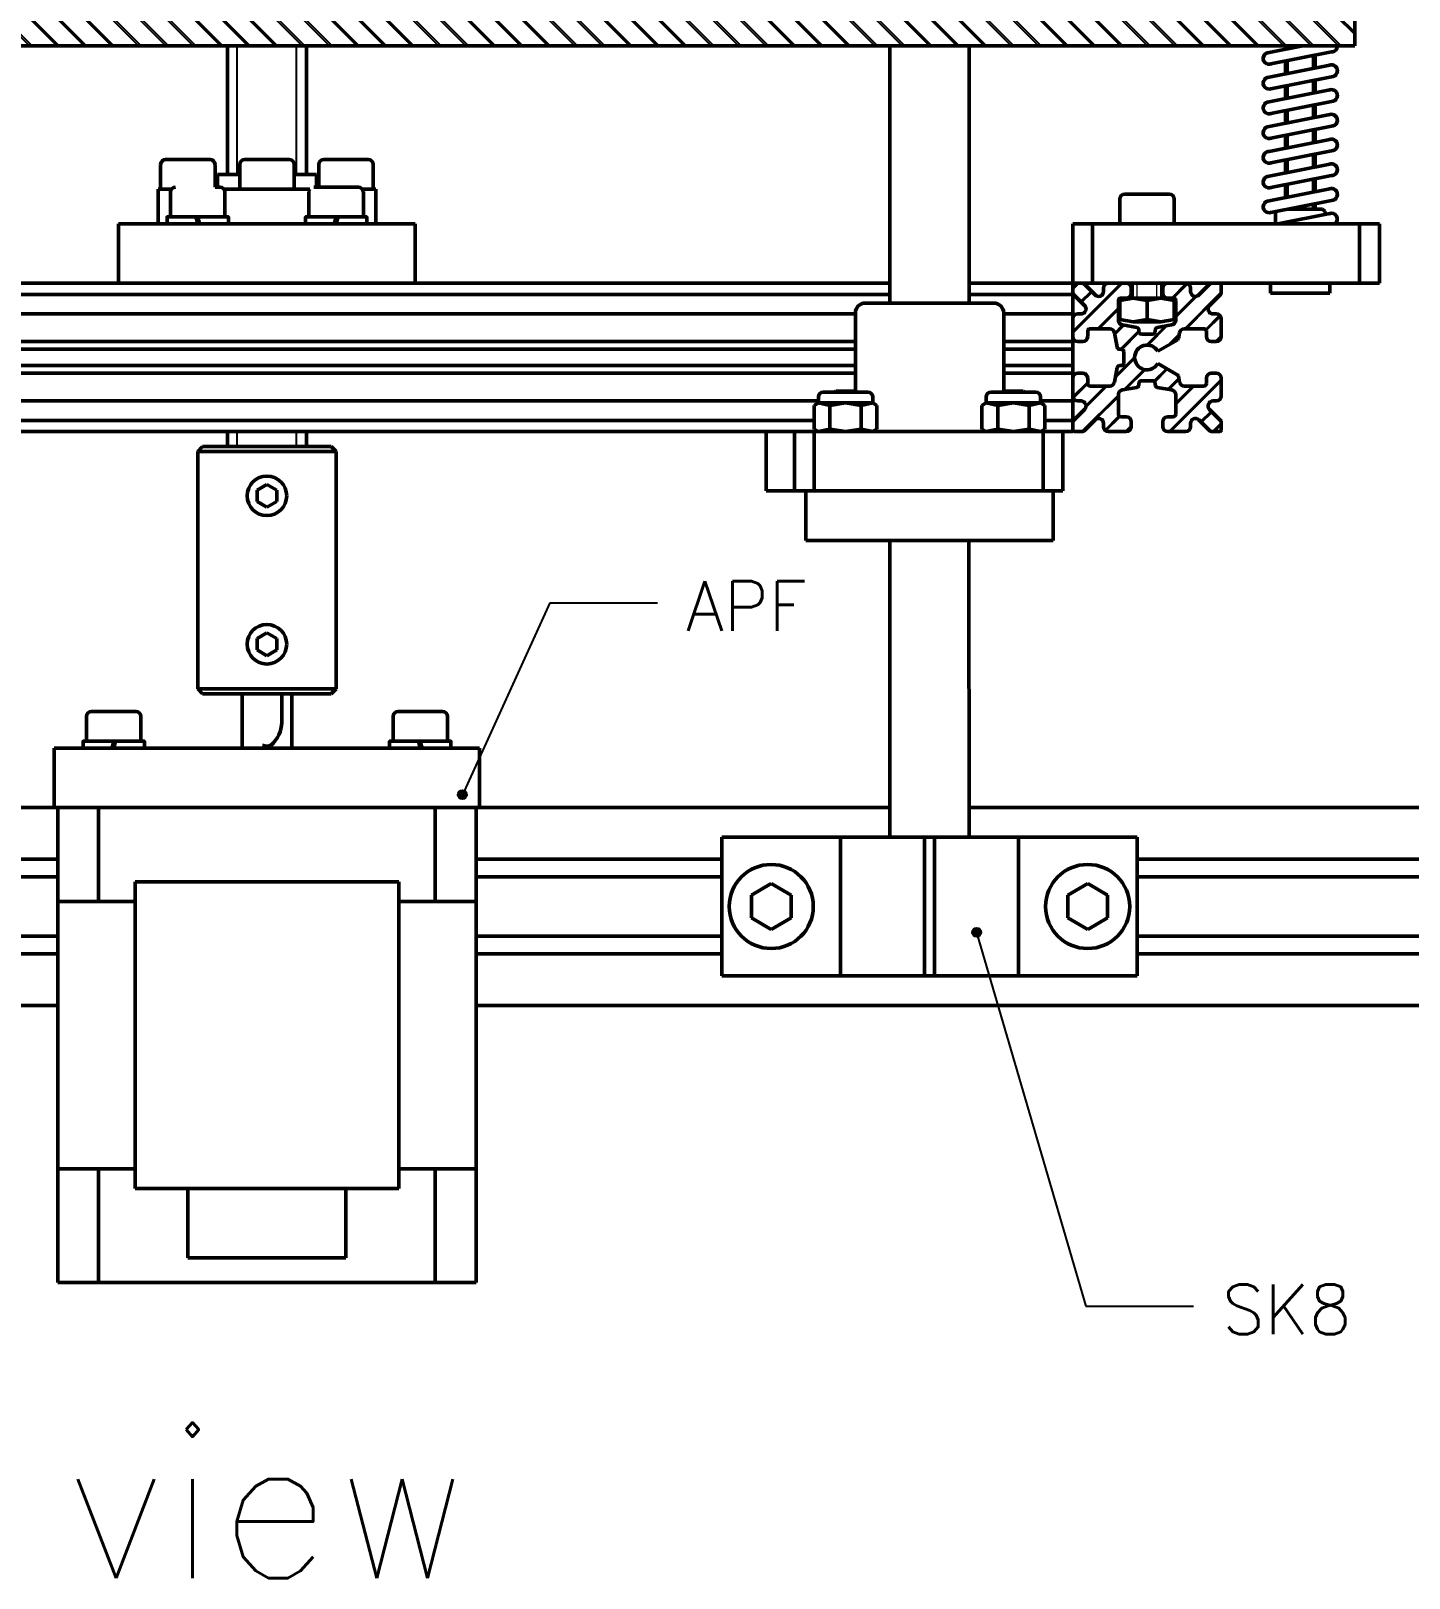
# Model space of a CAD drawing. Extents: x 28090 to 29926, y -10629 to -9321.
# Drawn here: x 29606.2 to 29745.5, y -9957.7 to -9801.4 of the extents above; entities that cross this region are included whole.
import ezdxf

# ---------------------------------------------------------------- set-up
doc = ezdxf.new("R2010")
doc.units = 0
doc.linetypes.add('DASHED', pattern=[19.05, 12.7, -6.35])
doc.layers.add('Cotas', color=90, linetype='Continuous')
doc.layers.add('Hachura', color=9, linetype='Continuous')
for name, color, linetype, lineweight in [('Fixação e Transmissão', 5, 'Continuous', 50), ('Fixações', 140, 'Continuous', 50), ('Guias', 30, 'Continuous', 50), ('Linha tracejada', 254, 'DASHED', 15), ('Perfis e Cantoneiras', 2, 'Continuous', 50), ('Peças Usinadas', 120, 'Continuous', 50)]:
    doc.layers.add(name, color=color, linetype=linetype, lineweight=lineweight)
doc.layers.add('Motores', color=7, linetype='Continuous', lineweight=50, true_color=0x55ff00)
doc.styles.get("Standard").update_dxf_attribs({"font": 'romans.shx'})

msp = doc.modelspace()

# ---------------------------------------------------------------- hatches: boundary and pattern name
at = {"layer": 'Cotas'}
h = msp.add_hatch(color=256, dxfattribs=at)
h.dxf.hatch_style = 1
h.paths.add_polyline_path([(29649.796, -9879.032, 0.2411741), (29650.166, -9878.842, 0.6113775), (29649.796, -9878.12, 1), (29649.796, -9879.032)])
h = msp.add_hatch(color=256, dxfattribs=at)
h.dxf.hatch_style = 1
h.paths.add_polyline_path([(29701.346, -9892.486, -0.2411741), (29701.536, -9892.115, -0.6113775), (29702.258, -9892.486, -1), (29701.346, -9892.486)])
at = {"layer": 'Hachura'}
h = msp.add_hatch(dxfattribs=at)
h.set_pattern_fill('JIS_LC_8A', color=256, scale=0.25, angle=89.999996)
h.paths.add_polyline_path([(29520.033, -9799.868), (29559.033, -9799.868), (29567.033, -9799.868), (29626.033, -9799.868), (29627.033, -9799.868), (29633.033, -9799.868), (29634.033, -9799.868), (29693.033, -9799.868), (29701.033, -9799.868), (29740.033, -9799.868), (29740.033, -9802.868), (29738.282, -9802.868), (29736.033, -9802.868), (29734.785, -9802.868), (29733.283, -9802.868), (29733.033, -9802.868), (29701.033, -9802.868), (29693.033, -9802.868), (29634.033, -9802.868), (29633.033, -9802.868), (29627.033, -9802.868), (29626.033, -9802.868), (29567.033, -9802.868), (29559.033, -9802.868), (29527.033, -9802.868), (29526.783, -9802.868), (29525.281, -9802.868), (29524.033, -9802.868), (29521.784, -9802.868), (29520.033, -9802.868), (29520.033, -9799.868)])
h = msp.add_hatch(dxfattribs=at)
h.set_pattern_fill('JIS_LC_8A', color=256, scale=0.200000003, angle=180.000005)
h.paths.add_polyline_path([(29721.933, -9838.144, 0.3639702), (29721.52, -9837.652), (29720.065, -9837.395, -0.3639702), (29719.858, -9837.149), (29719.858, -9836.968, 0.4142136), (29719.608, -9836.718), (29719.033, -9836.718), (29718.458, -9836.718, 0.4142136), (29718.208, -9836.968), (29718.208, -9837.149, -0.3639702), (29718.001, -9837.395), (29716.546, -9837.652, 0.3639702), (29716.133, -9838.144), (29716.133, -9840.118, 0.4142136), (29716.383, -9840.368), (29716.933, -9840.368, -0.4142136), (29717.433, -9840.868), (29717.433, -9841.368, -0.4142136), (29716.933, -9841.868), (29715.133, -9841.868, -0.4142136), (29714.633, -9841.368), (29714.633, -9841.036, 0.6681786), (29713.779, -9840.683), (29712.667, -9841.795, -0.1989124), (29712.49, -9841.868), (29711.683, -9841.868, -0.4142118), (29711.533, -9841.718), (29711.533, -9840.911, -0.1989124), (29711.606, -9840.735), (29712.719, -9839.622, 0.6681786), (29712.365, -9838.768), (29712.033, -9838.768, -0.4142136), (29711.533, -9838.268), (29711.533, -9836.468, -0.4142136), (29712.033, -9835.968), (29712.533, -9835.968, -0.4142136), (29713.033, -9836.468), (29713.033, -9837.018, 0.4142136), (29713.283, -9837.268), (29715.257, -9837.268, 0.3639702), (29715.749, -9836.855), (29716.006, -9835.4, -0.3639702), (29716.252, -9835.193), (29716.433, -9835.193, 0.4142136), (29716.683, -9834.943), (29716.683, -9834.368), (29716.683, -9833.793, 0.4142136), (29716.433, -9833.543), (29716.252, -9833.543, -0.3639702), (29716.006, -9833.337), (29715.749, -9831.882, 0.3639696), (29715.257, -9831.468), (29713.283, -9831.468, 0.4142136), (29713.033, -9831.718), (29713.033, -9832.268, -0.4142136), (29712.533, -9832.768), (29712.033, -9832.768, -0.4142136), (29711.533, -9832.268), (29711.533, -9830.468, -0.4142136), (29712.033, -9829.968), (29712.365, -9829.968, 0.6681786), (29712.719, -9829.115), (29711.606, -9828.002, -0.1989124), (29711.533, -9827.826), (29711.533, -9827.018, -0.4142136), (29711.683, -9826.868), (29712.49, -9826.868, -0.1989124), (29712.667, -9826.942), (29713.779, -9828.054, 0.6681786), (29714.633, -9827.701), (29714.633, -9827.368, -0.4142136), (29715.133, -9826.868), (29716.933, -9826.868, -0.4142136), (29717.433, -9827.368), (29717.433, -9827.868, -0.4142136), (29716.933, -9828.368), (29716.383, -9828.368, 0.4142136), (29716.133, -9828.618), (29716.133, -9830.592, 0.3639702), (29716.546, -9831.085), (29718.001, -9831.341, -0.3639702), (29718.208, -9831.588), (29718.208, -9831.768, 0.4142136), (29718.458, -9832.018), (29719.033, -9832.018), (29719.608, -9832.018, 0.4142136), (29719.858, -9831.768), (29719.858, -9831.588, -0.3639702), (29720.065, -9831.341), (29721.52, -9831.085, 0.3639702), (29721.933, -9830.592), (29721.933, -9828.618, 0.4142136), (29721.683, -9828.368), (29721.133, -9828.368, -0.4142136), (29720.633, -9827.868), (29720.633, -9827.368, -0.4142136), (29721.133, -9826.868), (29722.933, -9826.868, -0.4142136), (29723.433, -9827.368), (29723.433, -9827.701, 0.6681786), (29724.287, -9828.054), (29725.399, -9826.942, -0.1989124), (29725.576, -9826.868), (29726.383, -9826.868, -0.4142136), (29726.533, -9827.018), (29726.533, -9827.826, -0.1989124), (29726.46, -9828.002), (29725.347, -9829.115, 0.6681786), (29725.701, -9829.968), (29726.033, -9829.968, -0.4142136), (29726.533, -9830.468), (29726.533, -9832.268, -0.4142136), (29726.033, -9832.768), (29725.533, -9832.768, -0.4142136), (29725.033, -9832.268), (29725.033, -9831.718, 0.4142136), (29724.783, -9831.468), (29722.809, -9831.468, 0.3639697), (29722.317, -9831.882), (29722.213, -9832.471, -0.2216947), (29722.14, -9832.575), (29720.116, -9833.743, 3.7320508), (29720.116, -9834.993), (29722.14, -9836.162, -0.2216947), (29722.213, -9836.266), (29722.317, -9836.855, 0.3639702), (29722.809, -9837.268), (29724.783, -9837.268, 0.4142136), (29725.033, -9837.018), (29725.033, -9836.468, -0.4142136), (29725.533, -9835.968), (29726.033, -9835.968, -0.4142136), (29726.533, -9836.468), (29726.533, -9838.268, -0.4142136), (29726.033, -9838.768), (29725.701, -9838.768, 0.6681786), (29725.347, -9839.622), (29726.46, -9840.735, -0.1989124), (29726.533, -9840.911), (29726.533, -9841.718, -0.4142136), (29726.383, -9841.868), (29725.576, -9841.868, -0.1989124), (29725.399, -9841.795), (29724.287, -9840.683, 0.6681786), (29723.433, -9841.036), (29723.433, -9841.368, -0.4142136), (29722.933, -9841.868), (29721.133, -9841.868, -0.4142136), (29720.633, -9841.368), (29720.633, -9840.868, -0.4142136), (29721.133, -9840.368), (29721.683, -9840.368, 0.4142136), (29721.933, -9840.118), (29721.933, -9838.144)])
h.paths.add_polyline_path([(29720.436, -9828.368), (29720.033, -9828.368), (29718.033, -9828.368), (29717.63, -9828.368), (29719.033, -9828.614), (29720.436, -9828.368)], flags=16)

# ---------------------------------------------------------------- linework, layer by layer
at = {"layer": 'Cotas'}
for p, q in [((29658.628, -9859.18), (29649.796, -9878.576)), ((29658.628, -9859.18), (29669.519, -9859.18)), ((29701.802, -9892.486), (29712.858, -9930.271)), ((29712.858, -9930.271), (29723.749, -9930.271))]:
    msp.add_line(p, q, dxfattribs=at)
for centre in [(29649.796, -9878.576), (29701.802, -9892.486)]:
    msp.add_circle(centre, 0.456, dxfattribs=at)
at = {"layer": 'Fixação e Transmissão'}
for p, q in [((29740.033, -9802.868), (29740.033, -9799.868)), ((29520.033, -9802.868), (29740.033, -9802.868)), ((29626.033, -9815.868), (29626.033, -9802.868)), ((29634.033, -9815.868), (29634.033, -9802.868)), ((29731.383, -9803.543), (29734.785, -9802.868)), ((29733.033, -9802.868), (29733.033, -9803.216)), ((29736.033, -9802.868), (29738.282, -9802.868)), ((29731.383, -9804.743), (29737.683, -9803.493)), ((29731.383, -9806.043), (29737.683, -9804.793)), ((29733.033, -9804.416), (29733.033, -9805.716)), ((29736.033, -9803.821), (29736.033, -9805.121)), ((29731.383, -9807.243), (29737.683, -9805.993)), ((29736.033, -9806.321), (29736.033, -9807.621)), ((29731.383, -9808.543), (29737.683, -9807.293)), ((29733.033, -9806.916), (29733.033, -9808.216)), ((29731.383, -9809.743), (29737.683, -9808.493)), ((29733.033, -9809.416), (29733.033, -9810.716)), ((29736.033, -9808.821), (29736.033, -9810.121)), ((29731.383, -9811.043), (29737.683, -9809.793)), ((29731.383, -9812.243), (29737.683, -9810.993)), ((29731.383, -9813.543), (29737.683, -9812.293)), ((29733.033, -9811.916), (29733.033, -9813.216)), ((29736.033, -9811.321), (29736.033, -9812.621)), ((29731.383, -9814.743), (29737.683, -9813.493)), ((29736.033, -9813.821), (29736.033, -9815.121)), ((29624.283, -9814.368), (29619.783, -9814.368)), ((29625.033, -9815.868), (29625.033, -9817.168)), ((29627.283, -9815.868), (29625.033, -9815.868)), ((29632.283, -9814.368), (29627.783, -9814.368)), ((29635.033, -9815.868), (29632.783, -9815.868)), ((29635.033, -9815.868), (29635.033, -9817.168)), ((29640.283, -9814.368), (29635.783, -9814.368)), ((29731.383, -9816.043), (29737.683, -9814.793)), ((29733.033, -9814.416), (29733.033, -9815.716)), ((29619.033, -9817.368), (29619.033, -9820.868)), ((29620.383, -9817.368), (29619.033, -9817.368)), ((29620.383, -9817.368), (29619.283, -9817.368)), ((29625.283, -9817.168), (29624.783, -9817.168)), ((29634.383, -9817.368), (29625.683, -9817.368)), ((29632.783, -9817.368), (29627.283, -9817.368)), ((29634.783, -9817.168), (29639.283, -9817.168)), ((29641.033, -9817.368), (29639.683, -9817.368)), ((29640.783, -9817.368), (29639.683, -9817.368)), ((29641.033, -9817.368), (29641.033, -9820.868)), ((29731.383, -9817.243), (29737.683, -9815.993)), ((29731.383, -9818.543), (29737.683, -9817.293)), ((29733.033, -9816.916), (29733.033, -9818.216)), ((29736.033, -9816.321), (29736.033, -9817.621)), ((29716.783, -9817.868), (29721.283, -9817.868)), ((29731.383, -9819.743), (29737.683, -9818.493)), ((29736.033, -9818.821), (29736.033, -9819.368)), ((29625.783, -9820.168), (29620.283, -9820.168)), ((29623.033, -9820.868), (29622.845, -9820.168)), ((29623.221, -9820.868), (29623.033, -9820.168)), ((29634.283, -9820.168), (29639.783, -9820.168)), ((29636.845, -9820.868), (29637.033, -9820.168)), ((29637.033, -9820.868), (29637.221, -9820.168)), ((29732.265, -9820.868), (29737.683, -9819.793)), ((29641.033, -9820.868), (29619.033, -9820.868)), ((29716.283, -9820.868), (29721.783, -9820.868)), ((29738.05, -9820.868), (29737.033, -9820.868)), ((29716.28, -9828.614), (29717.63, -9828.368)), ((29717.533, -9828.368), (29717.533, -9826.868)), ((29717.63, -9828.368), (29720.436, -9828.368)), ((29717.63, -9828.368), (29719.033, -9828.614)), ((29720.436, -9828.368), (29719.033, -9828.614)), ((29721.786, -9828.614), (29720.436, -9828.368)), ((29720.533, -9828.368), (29720.533, -9826.868)), ((29716.28, -9830.523), (29716.28, -9828.614)), ((29719.033, -9830.523), (29719.033, -9828.614)), ((29721.786, -9830.523), (29721.786, -9828.614)), ((29716.28, -9830.523), (29717.63, -9830.768)), ((29717.63, -9830.768), (29719.033, -9830.523)), ((29717.63, -9830.768), (29720.436, -9830.768)), ((29720.436, -9830.768), (29719.033, -9830.523)), ((29721.786, -9830.523), (29720.436, -9830.768)), ((29687.548, -9837.768), (29687.448, -9837.868)), ((29687.548, -9837.768), (29689.548, -9837.768)), ((29689.548, -9837.768), (29689.648, -9837.868)), ((29704.518, -9837.768), (29704.418, -9837.868)), ((29706.518, -9837.768), (29704.518, -9837.768)), ((29706.518, -9837.768), (29706.618, -9837.868)), ((29685.798, -9838.968), (29685.372, -9839.214)), ((29685.372, -9841.623), (29685.372, -9839.214)), ((29685.798, -9838.968), (29685.798, -9838.368)), ((29685.798, -9838.968), (29691.298, -9838.968)), ((29685.798, -9838.968), (29686.96, -9839.214)), ((29686.298, -9837.868), (29690.798, -9837.868)), ((29686.96, -9839.214), (29688.548, -9838.968)), ((29686.96, -9841.623), (29686.96, -9839.214)), ((29690.135, -9839.214), (29688.548, -9838.968)), ((29691.298, -9838.968), (29690.135, -9839.214)), ((29690.135, -9841.623), (29690.135, -9839.214)), ((29691.298, -9838.968), (29691.298, -9838.368)), ((29691.298, -9838.968), (29691.723, -9839.214)), ((29691.723, -9841.623), (29691.723, -9839.214)), ((29702.768, -9838.968), (29702.343, -9839.214)), ((29702.343, -9841.623), (29702.343, -9839.214)), ((29702.768, -9838.968), (29702.768, -9838.368)), ((29708.268, -9838.968), (29702.768, -9838.968)), ((29702.768, -9838.968), (29703.931, -9839.214)), ((29707.768, -9837.868), (29703.268, -9837.868)), ((29703.931, -9839.214), (29705.518, -9838.968)), ((29703.931, -9841.623), (29703.931, -9839.214)), ((29707.106, -9839.214), (29705.518, -9838.968)), ((29708.268, -9838.968), (29707.106, -9839.214)), ((29707.106, -9841.623), (29707.106, -9839.214)), ((29708.268, -9838.968), (29708.268, -9838.368)), ((29708.268, -9838.968), (29708.694, -9839.214)), ((29708.694, -9841.623), (29708.694, -9839.214)), ((29626.033, -9843.361), (29626.033, -9841.868)), ((29634.033, -9843.361), (29634.033, -9841.868)), ((29685.798, -9841.868), (29685.372, -9841.623)), ((29685.798, -9841.868), (29686.96, -9841.623)), ((29685.798, -9841.868), (29691.298, -9841.868)), ((29686.96, -9841.623), (29688.548, -9841.868)), ((29690.135, -9841.623), (29688.548, -9841.868)), ((29691.298, -9841.868), (29690.135, -9841.623)), ((29691.298, -9841.868), (29691.723, -9841.623)), ((29702.768, -9841.868), (29702.343, -9841.623)), ((29702.768, -9841.868), (29703.931, -9841.623)), ((29708.268, -9841.868), (29702.768, -9841.868)), ((29703.931, -9841.623), (29705.518, -9841.868)), ((29707.106, -9841.623), (29705.518, -9841.868)), ((29708.268, -9841.868), (29707.106, -9841.623)), ((29708.268, -9841.868), (29708.694, -9841.623)), ((29623.533, -9843.361), (29623.033, -9843.861)), ((29637.033, -9843.861), (29623.033, -9843.861)), ((29636.533, -9843.361), (29623.533, -9843.361)), ((29637.033, -9843.861), (29636.533, -9843.361)), ((29629.033, -9847.783), (29630.033, -9847.206)), ((29631.033, -9847.783), (29630.033, -9847.206)), ((29629.033, -9848.938), (29630.033, -9849.515)), ((29631.033, -9848.938), (29630.033, -9849.515)), ((29629.033, -9862.783), (29630.033, -9862.206)), ((29631.033, -9862.783), (29630.033, -9862.206)), ((29629.033, -9863.938), (29630.033, -9864.515)), ((29631.033, -9863.938), (29630.033, -9864.515)), ((29623.033, -9867.861), (29623.533, -9868.361)), ((29637.033, -9867.861), (29623.033, -9867.861)), ((29636.533, -9868.361), (29623.533, -9868.361)), ((29637.033, -9867.861), (29636.533, -9868.361)), ((29612.29, -9870.168), (29616.79, -9870.168)), ((29647.79, -9870.168), (29643.29, -9870.168)), ((29611.79, -9873.168), (29617.29, -9873.168)), ((29614.352, -9873.868), (29614.54, -9873.168)), ((29614.54, -9873.868), (29614.727, -9873.168)), ((29648.29, -9873.168), (29642.79, -9873.168)), ((29645.54, -9873.868), (29645.352, -9873.168)), ((29645.727, -9873.868), (29645.54, -9873.168)), ((29718.031, -9882.868), (29676.031, -9882.868)), ((29676.031, -9882.868), (29676.031, -9896.868)), ((29688.031, -9882.868), (29688.031, -9896.868)), ((29696.531, -9882.868), (29696.531, -9896.868)), ((29697.531, -9882.868), (29697.531, -9896.868)), ((29706.031, -9882.868), (29706.031, -9896.868)), ((29718.031, -9882.868), (29718.031, -9896.868)), ((29679.031, -9888.714), (29681.031, -9887.559)), ((29683.031, -9888.714), (29681.031, -9887.559)), ((29711.031, -9888.714), (29713.031, -9887.559)), ((29715.031, -9888.714), (29713.031, -9887.559)), ((29679.031, -9891.023), (29681.031, -9892.178)), ((29683.031, -9891.023), (29681.031, -9892.178)), ((29711.031, -9891.023), (29713.031, -9892.178)), ((29715.031, -9891.023), (29713.031, -9892.178)), ((29715.031, -9891.023), (29715.031, -9891.023)), ((29718.031, -9896.868), (29676.031, -9896.868))]:
    msp.add_line(p, q, dxfattribs=at)
at = {"layer": 'Fixação e Transmissão', "ltscale": 0.1}
for p, q in [((29619.283, -9817.368), (29619.283, -9814.868)), ((29624.783, -9817.168), (29624.783, -9814.868)), ((29627.283, -9817.368), (29627.283, -9814.868)), ((29632.783, -9817.368), (29632.783, -9814.868)), ((29635.283, -9817.168), (29635.283, -9814.868)), ((29640.783, -9817.368), (29640.783, -9814.868)), ((29620.283, -9820.168), (29620.283, -9817.668)), ((29625.783, -9820.168), (29625.783, -9817.668)), ((29634.283, -9820.168), (29634.283, -9817.668)), ((29639.783, -9820.168), (29639.783, -9817.668)), ((29716.283, -9820.868), (29716.283, -9818.368)), ((29721.783, -9820.868), (29721.783, -9818.368)), ((29623.033, -9867.861), (29623.033, -9843.861)), ((29637.033, -9867.861), (29637.033, -9843.861)), ((29629.033, -9847.783), (29629.033, -9848.938)), ((29631.033, -9847.783), (29631.033, -9848.938)), ((29629.033, -9862.783), (29629.033, -9863.938)), ((29631.033, -9862.783), (29631.033, -9863.938)), ((29611.79, -9873.168), (29611.79, -9870.668)), ((29617.29, -9873.168), (29617.29, -9870.668)), ((29642.79, -9873.168), (29642.79, -9870.668)), ((29648.29, -9873.168), (29648.29, -9870.668)), ((29679.031, -9888.714), (29679.031, -9891.023)), ((29683.031, -9888.714), (29683.031, -9891.023)), ((29711.031, -9888.714), (29711.031, -9891.023)), ((29715.031, -9888.714), (29715.031, -9891.023))]:
    msp.add_line(p, q, dxfattribs=at)
at = {"layer": 'Fixação e Transmissão', "flags": 128}
for points in [[(29626.133, -9820.868), (29619.933, -9820.868), (29619.933, -9820.168), (29626.133, -9820.168)], [(29633.933, -9820.868), (29640.133, -9820.868), (29640.133, -9820.168), (29633.933, -9820.168)], [(29611.44, -9873.868), (29617.64, -9873.868), (29617.64, -9873.168), (29611.44, -9873.168)], [(29648.64, -9873.868), (29642.44, -9873.868), (29642.44, -9873.168), (29648.64, -9873.168)]]:
    msp.add_lwpolyline(points, close=True, dxfattribs=at)
at = {"layer": 'Fixação e Transmissão'}
for centre, radius in [((29630.033, -9848.361), 2), ((29630.033, -9863.361), 2), ((29681.031, -9889.868), 4.25), ((29713.031, -9889.868), 4.25)]:
    msp.add_circle(centre, radius, dxfattribs=at)
for centre, radius, start, end in [((29737.683, -9802.893), 0.6, 270, 2.38802), ((29731.383, -9804.143), 0.6, 90, 292.44492), ((29737.683, -9805.393), 0.6, 270, 112.44492), ((29731.383, -9806.643), 0.6, 90, 292.44492), ((29737.683, -9807.893), 0.6, 270, 112.44492), ((29731.383, -9809.143), 0.6, 90, 292.44492), ((29731.383, -9811.643), 0.6, 90, 292.44492), ((29737.683, -9810.393), 0.6, 270, 112.44492), ((29737.683, -9812.893), 0.6, 270, 112.44492), ((29731.383, -9814.143), 0.6, 90, 292.44492), ((29619.783, -9814.868), 0.5, 90, 180), ((29624.283, -9814.868), 0.5, 0, 90), ((29627.783, -9814.868), 0.5, 90, 180), ((29632.283, -9814.868), 0.5, 0, 90), ((29635.783, -9814.868), 0.5, 90, 180), ((29640.283, -9814.868), 0.5, 0, 90), ((29737.683, -9815.393), 0.6, 270, 112.44492), ((29620.783, -9817.668), 0.5, 90, 180), ((29625.283, -9817.668), 0.5, 0, 90), ((29634.783, -9817.668), 0.5, 143.1258, 180), ((29639.283, -9817.668), 0.5, 360, 90), ((29731.383, -9816.643), 0.6, 90, 292.44492), ((29737.683, -9817.893), 0.6, 270, 112.44492), ((29716.783, -9818.368), 0.5, 90, 180), ((29721.283, -9818.368), 0.5, 360, 90), ((29731.383, -9819.143), 0.6, 90, 292.44492), ((29737.683, -9820.393), 0.6, 307.65846, 112.44492), ((29686.298, -9838.368), 0.5, 90, 180), ((29690.798, -9838.368), 0.5, 0, 90), ((29703.268, -9838.368), 0.5, 90, 180), ((29707.768, -9838.368), 0.5, 0, 90), ((29612.29, -9870.668), 0.5, 90, 180), ((29616.79, -9870.668), 0.5, 360, 90), ((29643.29, -9870.668), 0.5, 90, 180), ((29647.79, -9870.668), 0.5, 0, 90)]:
    msp.add_arc(centre, radius, start, end, dxfattribs=at)
at = {"layer": 'Fixações'}
for p, q in [((29732.038, -9819.613), (29732.033, -9819.618)), ((29732.033, -9820.868), (29732.033, -9819.618)), ((29736.783, -9819.368), (29733.273, -9819.368)), ((29737.033, -9819.618), (29736.783, -9819.368)), ((29737.033, -9819.922), (29737.033, -9819.618)), ((29731.533, -9827.868), (29731.533, -9826.868)), ((29731.533, -9827.868), (29737.533, -9827.868)), ((29737.533, -9827.868), (29737.533, -9826.868))]:
    msp.add_line(p, q, dxfattribs=at)
at = {"layer": 'Guias'}
for p, q in [((29689.537, -9829.868), (29689.537, -9837.768)), ((29703.537, -9828.868), (29690.537, -9828.868)), ((29704.537, -9829.868), (29704.537, -9837.768)), ((29709.533, -9847.868), (29684.533, -9847.868)), ((29709.533, -9852.868), (29684.533, -9852.868))]:
    msp.add_line(p, q, dxfattribs=at)
at = {"layer": 'Guias', "ltscale": 0.1}
for p, q in [((29684.533, -9847.868), (29684.533, -9852.868)), ((29709.533, -9847.868), (29709.533, -9852.868))]:
    msp.add_line(p, q, dxfattribs=at)
at = {"layer": 'Guias'}
for centre, start, end in [((29690.537, -9829.868), 90, 180), ((29703.537, -9829.868), 0, 90)]:
    msp.add_arc(centre, 1, start, end, dxfattribs=at)
at = {"layer": 'Hachura'}
for p, q in [((29627.033, -9815.868), (29627.033, -9802.868)), ((29633.033, -9815.868), (29633.033, -9802.868)), ((29733.283, -9802.868), (29733.283, -9803.166)), ((29733.283, -9804.366), (29733.283, -9805.666)), ((29735.783, -9803.87), (29735.783, -9805.17)), ((29735.783, -9806.37), (29735.783, -9807.67)), ((29733.283, -9806.866), (29733.283, -9808.166)), ((29733.283, -9809.366), (29733.283, -9810.666)), ((29735.783, -9808.87), (29735.783, -9810.17)), ((29733.283, -9811.866), (29733.283, -9813.166)), ((29735.783, -9811.37), (29735.783, -9812.67)), ((29735.783, -9813.87), (29735.783, -9815.17)), ((29733.283, -9814.366), (29733.283, -9815.666)), ((29733.283, -9816.866), (29733.283, -9818.166)), ((29735.783, -9816.37), (29735.783, -9817.67)), ((29735.783, -9818.87), (29735.783, -9819.368)), ((29733.283, -9819.366), (29733.283, -9819.368)), ((29627.033, -9843.361), (29627.033, -9841.868)), ((29633.033, -9843.361), (29633.033, -9841.868))]:
    msp.add_line(p, q, dxfattribs=at)
at = {"layer": 'Linha tracejada'}
for p, q in [((29718.033, -9828.368), (29718.033, -9826.868)), ((29720.033, -9828.368), (29720.033, -9826.868)), ((29687.548, -9837.768), (29687.548, -9837.868)), ((29689.548, -9837.768), (29689.548, -9837.868)), ((29704.518, -9837.768), (29704.518, -9837.868)), ((29706.518, -9837.768), (29706.518, -9837.868))]:
    msp.add_line(p, q, dxfattribs=at)
at = {"layer": 'Motores'}
for p, q in [((29627.526, -9868.361), (29627.526, -9873.868)), ((29631.533, -9868.361), (29631.533, -9871.253, 21909.357)), ((29632.54, -9868.361), (29632.54, -9873.868)), ((29608.876, -9879.868), (29608.876, -9889.368)), ((29608.876, -9879.868), (29612.992, -9879.868)), ((29608.876, -9889.368), (29608.876, -9879.868)), ((29612.992, -9879.868), (29608.876, -9879.868)), ((29612.992, -9879.868), (29612.992, -9889.368)), ((29612.992, -9879.868), (29612.992, -9889.368)), ((29647.06, -9879.868), (29612.992, -9879.868)), ((29647.06, -9879.868), (29612.992, -9879.868)), ((29647.06, -9889.368), (29647.06, -9879.868)), ((29647.06, -9879.868), (29647.06, -9889.368)), ((29651.176, -9879.868), (29647.06, -9879.868)), ((29651.176, -9879.868), (29647.06, -9879.868)), ((29651.176, -9889.368), (29651.176, -9879.868)), ((29651.176, -9879.868), (29651.176, -9889.368)), ((29643.356, -9887.368), (29616.697, -9887.368)), ((29616.697, -9887.368), (29616.697, -9918.369)), ((29616.697, -9887.368), (29616.697, -9918.369)), ((29643.356, -9887.368), (29616.697, -9887.368)), ((29643.356, -9887.368), (29616.697, -9887.368)), ((29616.697, -9889.368), (29616.697, -9887.368)), ((29616.697, -9887.368), (29643.356, -9887.368)), ((29616.697, -9887.368), (29616.697, -9889.368)), ((29643.356, -9918.369), (29643.356, -9887.368)), ((29643.356, -9918.369), (29643.356, -9887.368)), ((29643.356, -9887.368), (29643.356, -9889.368)), ((29643.356, -9889.368), (29643.356, -9887.368)), ((29608.876, -9916.368), (29608.876, -9889.368)), ((29608.876, -9889.368), (29608.876, -9916.368)), ((29612.992, -9889.368), (29608.876, -9889.368)), ((29612.992, -9889.368), (29608.876, -9889.368)), ((29612.992, -9889.368), (29616.697, -9889.368)), ((29616.697, -9889.368), (29612.992, -9889.368)), ((29643.356, -9889.368), (29647.06, -9889.368)), ((29647.06, -9889.368), (29643.356, -9889.368)), ((29647.06, -9889.368), (29651.176, -9889.368)), ((29651.176, -9889.368), (29647.06, -9889.368)), ((29651.176, -9889.368), (29651.176, -9916.368)), ((29651.176, -9889.368), (29651.176, -9916.368)), ((29612.992, -9916.368), (29608.876, -9916.368)), ((29608.876, -9916.368), (29608.876, -9927.869)), ((29608.876, -9927.869), (29608.876, -9916.368)), ((29608.876, -9916.368), (29612.992, -9916.368)), ((29612.992, -9927.869), (29612.992, -9916.368)), ((29612.992, -9916.368), (29616.697, -9916.368)), ((29612.992, -9927.869), (29612.992, -9916.368)), ((29612.992, -9916.368), (29616.697, -9916.368)), ((29616.697, -9916.368), (29616.697, -9918.369)), ((29616.697, -9916.368), (29616.697, -9918.369)), ((29643.356, -9918.369), (29643.356, -9916.368)), ((29643.356, -9916.368), (29647.06, -9916.368)), ((29643.356, -9918.369), (29643.356, -9916.368)), ((29643.356, -9916.368), (29647.06, -9916.368)), ((29647.06, -9916.368), (29647.06, -9927.869)), ((29647.06, -9927.869), (29647.06, -9916.368)), ((29647.06, -9916.368), (29651.176, -9916.368)), ((29647.06, -9916.368), (29651.176, -9916.368)), ((29651.176, -9927.869), (29651.176, -9916.368)), ((29651.176, -9916.368), (29651.176, -9927.869)), ((29616.697, -9918.369), (29622.026, -9918.369)), ((29616.697, -9918.369), (29622.026, -9918.369)), ((29616.697, -9918.369), (29622.026, -9918.369)), ((29616.697, -9918.369), (29622.026, -9918.369)), ((29622.026, -9925.369), (29622.026, -9918.369)), ((29622.026, -9918.369), (29638.026, -9918.369)), ((29638.026, -9918.369), (29622.026, -9918.369)), ((29622.026, -9918.369), (29622.026, -9925.369)), ((29638.026, -9918.369), (29638.026, -9925.369)), ((29638.026, -9925.369), (29638.026, -9918.369)), ((29638.026, -9918.369), (29643.356, -9918.369)), ((29638.026, -9918.369), (29643.356, -9918.369)), ((29638.026, -9918.369), (29643.356, -9918.369)), ((29638.026, -9918.369), (29643.356, -9918.369)), ((29638.026, -9925.369), (29622.026, -9925.369)), ((29622.026, -9925.369), (29638.026, -9925.369)), ((29608.876, -9927.869), (29612.992, -9927.869)), ((29608.876, -9927.869), (29612.992, -9927.869)), ((29647.06, -9927.869), (29612.992, -9927.869)), ((29612.992, -9927.869), (29647.06, -9927.869)), ((29651.176, -9927.869), (29647.06, -9927.869)), ((29647.06, -9927.869), (29651.176, -9927.869))]:
    msp.add_line(p, q, dxfattribs=at)
for centre, radius, start, end in [((29628.427, -9871.209, 21909.357), 3.106, 311.15702, 359.1871), ((29630.033, -9872.669, 21909.357), 0.982, 243.48787, 296.50493)]:
    msp.add_arc(centre, radius, start, end, dxfattribs=at)
at = {"layer": 'Perfis e Cantoneiras', "color": 7}
for p, q in [((29693.033, -9802.868), (29693.037, -9828.868)), ((29701.033, -9802.868), (29701.037, -9828.868)), ((29693.027, -9852.868), (29693.031, -9882.868)), ((29701.027, -9852.868), (29701.031, -9882.868))]:
    msp.add_line(p, q, dxfattribs=at)
at = {"layer": 'Perfis e Cantoneiras'}
for p, q in [((29693.031, -9879.868), (29567.035, -9879.868)), ((29768.533, -9879.868), (29701.031, -9879.868)), ((29608.876, -9885.068), (29584.035, -9885.068)), ((29676.031, -9885.068), (29651.176, -9885.068)), ((29748.533, -9885.068), (29718.031, -9885.068)), ((29608.876, -9886.868), (29584.035, -9886.868)), ((29676.031, -9886.868), (29651.176, -9886.868)), ((29748.533, -9886.868), (29718.031, -9886.868)), ((29608.876, -9892.868), (29584.035, -9892.868)), ((29676.031, -9892.868), (29651.176, -9892.868)), ((29748.533, -9892.868), (29718.031, -9892.868)), ((29608.876, -9894.668), (29584.035, -9894.668)), ((29676.031, -9894.668), (29651.176, -9894.668)), ((29748.533, -9894.668), (29718.031, -9894.668)), ((29608.876, -9899.868), (29432.533, -9899.868)), ((29768.533, -9899.868), (29651.176, -9899.868))]:
    msp.add_line(p, q, dxfattribs=at)
at = {"layer": 'Peças Usinadas'}
for p, q in [((29615.033, -9820.868), (29615.033, -9826.868)), ((29625.033, -9820.868), (29615.033, -9820.868)), ((29645.033, -9820.868), (29635.033, -9820.868)), ((29645.033, -9820.868), (29645.033, -9826.868)), ((29742.533, -9820.868), (29711.533, -9820.868)), ((29711.533, -9826.868), (29711.533, -9820.868)), ((29713.533, -9826.868), (29713.533, -9820.868)), ((29740.533, -9826.868), (29740.533, -9820.868)), ((29742.533, -9826.868), (29742.533, -9820.868)), ((29645.033, -9826.868), (29635.033, -9826.868)), ((29742.533, -9826.868), (29711.533, -9826.868)), ((29710.526, -9841.868), (29680.526, -9841.868)), ((29680.526, -9847.868), (29680.526, -9841.868)), ((29683.386, -9847.868), (29683.386, -9841.868)), ((29685.386, -9847.868), (29685.386, -9841.868)), ((29708.526, -9847.868), (29708.526, -9841.868)), ((29710.526, -9847.868), (29710.526, -9841.868)), ((29710.526, -9847.868), (29680.526, -9847.868)), ((29608.533, -9873.868), (29651.533, -9873.868)), ((29608.533, -9879.868), (29651.533, -9879.868))]:
    msp.add_line(p, q, dxfattribs=at)
at = {"layer": 'Peças Usinadas', "color": 2}
for p, q in [((29693.037, -9826.868), (29567.037, -9826.868)), ((29693.037, -9828.002), (29567.037, -9828.002)), ((29711.533, -9826.868), (29701.037, -9826.868)), ((29711.533, -9828.002), (29701.037, -9828.002)), ((29711.533, -9841.868), (29711.533, -9826.868)), ((29711.533, -9827.826), (29711.533, -9827.018)), ((29712.719, -9829.115), (29711.606, -9828.002)), ((29712.49, -9826.868), (29711.683, -9826.868)), ((29713.779, -9828.054), (29712.667, -9826.942)), ((29714.633, -9827.701), (29714.633, -9827.368)), ((29716.933, -9826.868), (29715.133, -9826.868)), ((29716.933, -9828.368), (29716.383, -9828.368)), ((29717.433, -9827.868), (29717.433, -9827.368)), ((29720.633, -9827.868), (29720.633, -9827.368)), ((29721.133, -9826.868), (29722.933, -9826.868)), ((29721.133, -9828.368), (29721.683, -9828.368)), ((29723.433, -9827.701), (29723.433, -9827.368)), ((29724.287, -9828.054), (29725.399, -9826.942)), ((29725.347, -9829.115), (29726.46, -9828.002)), ((29725.576, -9826.868), (29726.383, -9826.868)), ((29726.533, -9827.826), (29726.533, -9827.018)), ((29689.537, -9829.968), (29570.529, -9829.968)), ((29711.533, -9829.968), (29704.537, -9829.968)), ((29712.365, -9829.968), (29712.033, -9829.968)), ((29716.133, -9830.592), (29716.133, -9828.618)), ((29721.933, -9830.592), (29721.933, -9828.618)), ((29725.701, -9829.968), (29726.033, -9829.968)), ((29711.533, -9832.268), (29711.533, -9830.468)), ((29715.257, -9831.468), (29713.283, -9831.468)), ((29718.001, -9831.341), (29716.546, -9831.085)), ((29720.065, -9831.341), (29721.52, -9831.085)), ((29722.809, -9831.468), (29724.783, -9831.468)), ((29726.533, -9832.268), (29726.533, -9830.468)), ((29689.537, -9832.768), (29570.529, -9832.768)), ((29711.533, -9832.768), (29704.537, -9832.768)), ((29712.533, -9832.768), (29712.033, -9832.768)), ((29713.033, -9832.268), (29713.033, -9831.718)), ((29716.006, -9833.337), (29715.749, -9831.882)), ((29718.208, -9831.768), (29718.208, -9831.588)), ((29719.033, -9832.018), (29718.458, -9832.018)), ((29719.033, -9832.018), (29719.608, -9832.018)), ((29719.858, -9831.768), (29719.858, -9831.588)), ((29720.116, -9833.743), (29722.14, -9832.575)), ((29722.213, -9832.471), (29722.317, -9831.882)), ((29725.033, -9832.268), (29725.033, -9831.718)), ((29725.533, -9832.768), (29726.033, -9832.768)), ((29689.537, -9833.543), (29570.529, -9833.543)), ((29711.533, -9833.543), (29704.537, -9833.543)), ((29716.433, -9833.543), (29716.252, -9833.543)), ((29716.683, -9834.368), (29716.683, -9833.793)), ((29716.683, -9834.368), (29716.683, -9834.943)), ((29689.537, -9835.193), (29570.529, -9835.193)), ((29689.537, -9835.968), (29570.529, -9835.968)), ((29711.533, -9835.193), (29704.537, -9835.193)), ((29711.533, -9835.968), (29704.537, -9835.968)), ((29712.533, -9835.968), (29712.033, -9835.968)), ((29716.006, -9835.4), (29715.749, -9836.855)), ((29716.433, -9835.193), (29716.252, -9835.193)), ((29720.116, -9834.993), (29722.14, -9836.162)), ((29725.533, -9835.968), (29726.033, -9835.968)), ((29711.533, -9836.468), (29711.533, -9838.268)), ((29713.033, -9836.468), (29713.033, -9837.018)), ((29715.257, -9837.268), (29713.283, -9837.268)), ((29718.001, -9837.395), (29716.546, -9837.652)), ((29718.208, -9836.968), (29718.208, -9837.149)), ((29719.033, -9836.718), (29718.458, -9836.718)), ((29719.033, -9836.718), (29719.608, -9836.718)), ((29719.858, -9836.968), (29719.858, -9837.149)), ((29720.065, -9837.395), (29721.52, -9837.652)), ((29722.213, -9836.266), (29722.317, -9836.855)), ((29722.809, -9837.268), (29724.783, -9837.268)), ((29725.033, -9836.468), (29725.033, -9837.018)), ((29726.533, -9836.468), (29726.533, -9838.268)), ((29685.798, -9838.768), (29574.268, -9838.768)), ((29711.533, -9838.768), (29708.268, -9838.768)), ((29712.365, -9838.768), (29712.033, -9838.768)), ((29716.133, -9838.144), (29716.133, -9840.118)), ((29721.933, -9838.144), (29721.933, -9840.118)), ((29725.701, -9838.768), (29726.033, -9838.768)), ((29685.372, -9840.735), (29574.694, -9840.735)), ((29711.533, -9840.735), (29708.694, -9840.735)), ((29711.533, -9840.911), (29711.533, -9841.718)), ((29712.719, -9839.622), (29711.606, -9840.735)), ((29713.779, -9840.683), (29712.667, -9841.795)), ((29716.933, -9840.368), (29716.383, -9840.368)), ((29717.433, -9840.868), (29717.433, -9841.368)), ((29720.633, -9840.868), (29720.633, -9841.368)), ((29721.133, -9840.368), (29721.683, -9840.368)), ((29724.287, -9840.683), (29725.399, -9841.795)), ((29725.347, -9839.622), (29726.46, -9840.735)), ((29726.533, -9840.911), (29726.533, -9841.718)), ((29711.533, -9841.868), (29548.533, -9841.868)), ((29712.49, -9841.868), (29711.683, -9841.868)), ((29714.633, -9841.036), (29714.633, -9841.368)), ((29716.933, -9841.868), (29715.133, -9841.868)), ((29721.133, -9841.868), (29722.933, -9841.868)), ((29723.433, -9841.036), (29723.433, -9841.368)), ((29725.576, -9841.868), (29726.383, -9841.868))]:
    msp.add_line(p, q, dxfattribs=at)
at = {"layer": 'Peças Usinadas', "ltscale": 0.1}
for p, q in [((29608.533, -9879.868), (29608.533, -9873.868)), ((29651.533, -9879.868), (29651.533, -9873.868))]:
    msp.add_line(p, q, dxfattribs=at)
at = {"layer": 'Peças Usinadas', "color": 2}
for centre, radius, start, end in [((29711.683, -9827.018), 0.15, 90, 180), ((29711.783, -9827.826), 0.25, 180, 225), ((29712.49, -9827.118), 0.25, 45, 90), ((29714.133, -9827.701), 0.5, 225, 360), ((29715.133, -9827.368), 0.5, 90, 180), ((29716.383, -9828.618), 0.25, 90, 180), ((29716.933, -9827.368), 0.5, 0, 90), ((29716.933, -9827.868), 0.5, 270, 360), ((29721.133, -9827.368), 0.5, 90, 180), ((29721.133, -9827.868), 0.5, 180, 270), ((29721.683, -9828.618), 0.25, 0, 90), ((29722.933, -9827.368), 0.5, 360, 90), ((29723.933, -9827.701), 0.5, 180, 315), ((29725.576, -9827.118), 0.25, 90, 135), ((29726.383, -9827.018), 0.15, 0, 90), ((29726.283, -9827.826), 0.25, 315, 360), ((29712.033, -9830.468), 0.5, 90, 180), ((29712.365, -9829.468), 0.5, 270, 45), ((29725.701, -9829.468), 0.5, 135, 270), ((29726.033, -9830.468), 0.5, 0, 90), ((29713.283, -9831.718), 0.25, 90, 180), ((29715.257, -9831.968), 0.5, 10, 90), ((29716.633, -9830.592), 0.5, 180, 260), ((29717.958, -9831.588), 0.25, 360, 80), ((29720.108, -9831.588), 0.25, 100, 180), ((29721.433, -9830.592), 0.5, 280, 360), ((29722.809, -9831.968), 0.5, 90, 170), ((29724.783, -9831.718), 0.25, 360, 90), ((29712.033, -9832.268), 0.5, 180, 270), ((29712.533, -9832.268), 0.5, 270, 360), ((29718.458, -9831.768), 0.25, 180, 270), ((29719.608, -9831.768), 0.25, 270, 360), ((29722.065, -9832.445), 0.15, 300, 350), ((29725.533, -9832.268), 0.5, 180, 270), ((29726.033, -9832.268), 0.5, 270, 360), ((29716.252, -9833.293), 0.25, 190, 270), ((29716.433, -9833.793), 0.25, 360, 90), ((29719.033, -9834.368), 1.25, 30, 330), ((29719.033, -9834.368), 1.25, 30, 330), ((29712.033, -9836.468), 0.5, 90, 180), ((29712.533, -9836.468), 0.5, 0, 90), ((29716.252, -9835.443), 0.25, 90, 170), ((29716.433, -9834.943), 0.25, 270, 360), ((29722.065, -9836.292), 0.15, 10, 60), ((29725.533, -9836.468), 0.5, 90, 180), ((29726.033, -9836.468), 0.5, 0, 90), ((29713.283, -9837.018), 0.25, 180, 270), ((29715.257, -9836.768), 0.5, 270, 350), ((29716.633, -9838.144), 0.5, 100, 180), ((29717.958, -9837.149), 0.25, 280, 360), ((29718.458, -9836.968), 0.25, 90, 180), ((29719.608, -9836.968), 0.25, 0, 90), ((29720.108, -9837.149), 0.25, 180, 260), ((29721.433, -9838.144), 0.5, 360, 80), ((29722.809, -9836.768), 0.5, 190, 270), ((29724.783, -9837.018), 0.25, 270, 360), ((29712.033, -9838.268), 0.5, 180, 270), ((29712.365, -9839.268), 0.5, 315, 90), ((29725.701, -9839.268), 0.5, 90, 225), ((29726.033, -9838.268), 0.5, 270, 360), ((29711.783, -9840.911), 0.25, 135, 180), ((29714.133, -9841.036), 0.5, 0, 135), ((29716.383, -9840.118), 0.25, 180, 270), ((29716.933, -9840.868), 0.5, 0, 90), ((29721.133, -9840.868), 0.5, 90, 180), ((29721.683, -9840.118), 0.25, 270, 360), ((29723.933, -9841.036), 0.5, 45, 180), ((29726.283, -9840.911), 0.25, 0, 45), ((29711.683, -9841.718), 0.15, 180, 270), ((29712.49, -9841.618), 0.25, 270, 315), ((29715.133, -9841.368), 0.5, 180, 270), ((29716.933, -9841.368), 0.5, 270, 360), ((29721.133, -9841.368), 0.5, 180, 270), ((29722.933, -9841.368), 0.5, 270, 360), ((29725.576, -9841.618), 0.25, 225, 270), ((29726.383, -9841.718), 0.15, 270, 360)]:
    msp.add_arc(centre, radius, start, end, dxfattribs=at)

# ---------------------------------------------------------------- texts
at = {"layer": 'Cotas'}
for s, p in [('APF', (29672.401, -9861.992)), ('SK8', (29726.631, -9933.083))]:
    msp.add_text(s, height=5, dxfattribs=at).set_placement(p)
at = {"layer": 'Cotas', "color": 7}
msp.add_text('Left side view', height=15, dxfattribs=at).set_placement((29511.277, -9957.747))

doc.saveas('drawing.dxf')
